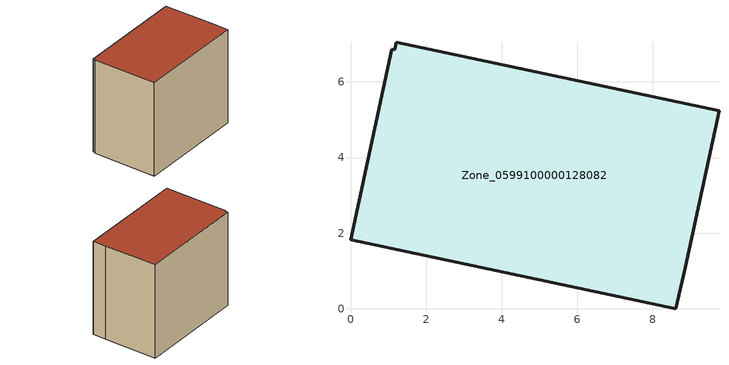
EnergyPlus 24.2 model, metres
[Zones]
Zone_0599100000128082
 floor ground (C_G): 1.17,6.85 1.22,7.05 9.75,5.24 8.86,1.08 8.61,0 0,1.83 1.08,6.86 z0
 wall outside (C_F): 8.61,0 8.86,1.08 9.75,5.24 1.22,7.05 1.17,6.85 1.08,6.86 0,1.83 8.61,0 z0:7.7
 roof outside (C_R): 1.22,7.05 1.17,6.85 1.08,6.86 0,1.83 8.61,0 8.86,1.08 9.75,5.24 z7.7
[BUILDING]
Pand.0599100000128082: North Axis=0; Terrain=City; Loads Convergence Tolerance Value=0.04; Temperature Convergence Tolerance Value=0.4; Solar Distribution=FullExterior; Maximum Number of Warmup Days=25; Minimum Number of Warmup Days=1
[Site:Location]
Rotterdam.The.Hague.AP_ZH_NLD Design_Conditions: Latitude=51.96; Longitude=4.45; Time Zone=1; Elevation=-4.5
[SITE:GROUNDTEMPERATURE:BUILDINGSURFACE]
18, 18, 18, 18, 18, 18, 18, 18, 18, 18, 18, 18
[MATERIAL] Thermal Absorptance=0.9; Solar Absorptance=0.7; Visible Absorptance=0.7
Name | Roughness | Thickness | Conductivity | Density | Specific Heat
G.TI.1975-1991 | MediumSmooth | 0.15 | 0.288461 | 540 | 1210
F.TI.1975-1991 | Rough | 0.3 | 0.230769 | 1920 | 840
R.TI.1975-1991 | MediumRough | 0.2 | 0.153846 | 1500 | 1000
[CONSTRUCTION]
C_G: G.TI.1975-1991
C_F: F.TI.1975-1991
C_R: R.TI.1975-1991
[ZONE]
Zone_0599100000128082: Type=1; Multiplier=1; Ceiling Height=Autocalculate; Volume=Autocalculate; Floor Area=autocalculate; Part of Total Floor Area=Yes
[ZONEINFILTRATION:DESIGNFLOWRATE]
Infil_Zone_0599100000128082: Zone or ZoneList or Space or SpaceList=Zone_0599100000128082; Schedule=AlwaysOn; Design Flow Rate Calculation Method=Flow/Area; Flow Rate per Floor Area=0.003; Constant Term Coefficient=1; Temperature Term Coefficient=0; Velocity Term Coefficient=0; Velocity Squared Term Coefficient=0
[HVACTEMPLATE:ZONE:IDEALLOADSAIRSYSTEM]
Zone_0599100000128082: Maximum Heating Supply Air Temperature=50; Minimum Cooling Supply Air Temperature=13; Maximum Heating Supply Air Humidity Ratio=0.0156; Minimum Cooling Supply Air Humidity Ratio=0.0077; Heating Limit=NoLimit; Cooling Limit=NoLimit; Dehumidification Control Type=ConstantSensibleHeatRatio; Cooling Sensible Heat Ratio=0.7; Dehumidification Setpoint=60; Humidification Control Type=None; Humidification Setpoint=30; Outdoor Air Method=None; Outdoor Air Flow Rate per Person=0.00944; Outdoor Air Flow Rate per Zone Floor Area=0; Outdoor Air Flow Rate per Zone=0; Demand Controlled Ventilation Type=None; Outdoor Air Economizer Type=NoEconomizer; Heat Recovery Type=None; Sensible Heat Recovery Effectiveness=0.7; Latent Heat Recovery Effectiveness=0.65
[ZONECONTROL:THERMOSTAT]
ThermostatControl_Zone_0599100000128082: Zone or ZoneList=Zone_0599100000128082; Control Type Schedule=DualSetpointControlType; Control 1=Thermostat_Zone_0599100000128082; Temperature Difference Between Cutout And Setpoint=0
[THERMOSTATSETPOINT:DUALSETPOINT]
Thermostat_Zone_0599100000128082: Heating Setpoint Temperature Schedule=HeatingSetpoint_Zone_0599100000128082; Cooling Setpoint Temperature Schedule=CoolingSetpoint_Zone_0599100000128082
[SCHEDULE:COMPACT]
HeatingSetpoint_Zone_0599100000128082: Through: 12/31, For: AllDays, Until: 24:00, 21
CoolingSetpoint_Zone_0599100000128082: Through: 12/31, For: AllDays, Until: 24:00, 24
DualSetpointControlType: Through: 12/31, For: AllDays, Until: 24:00, 4
AlwaysOn: Through: 12/31, For: AllDays, Until: 24:00, 1
